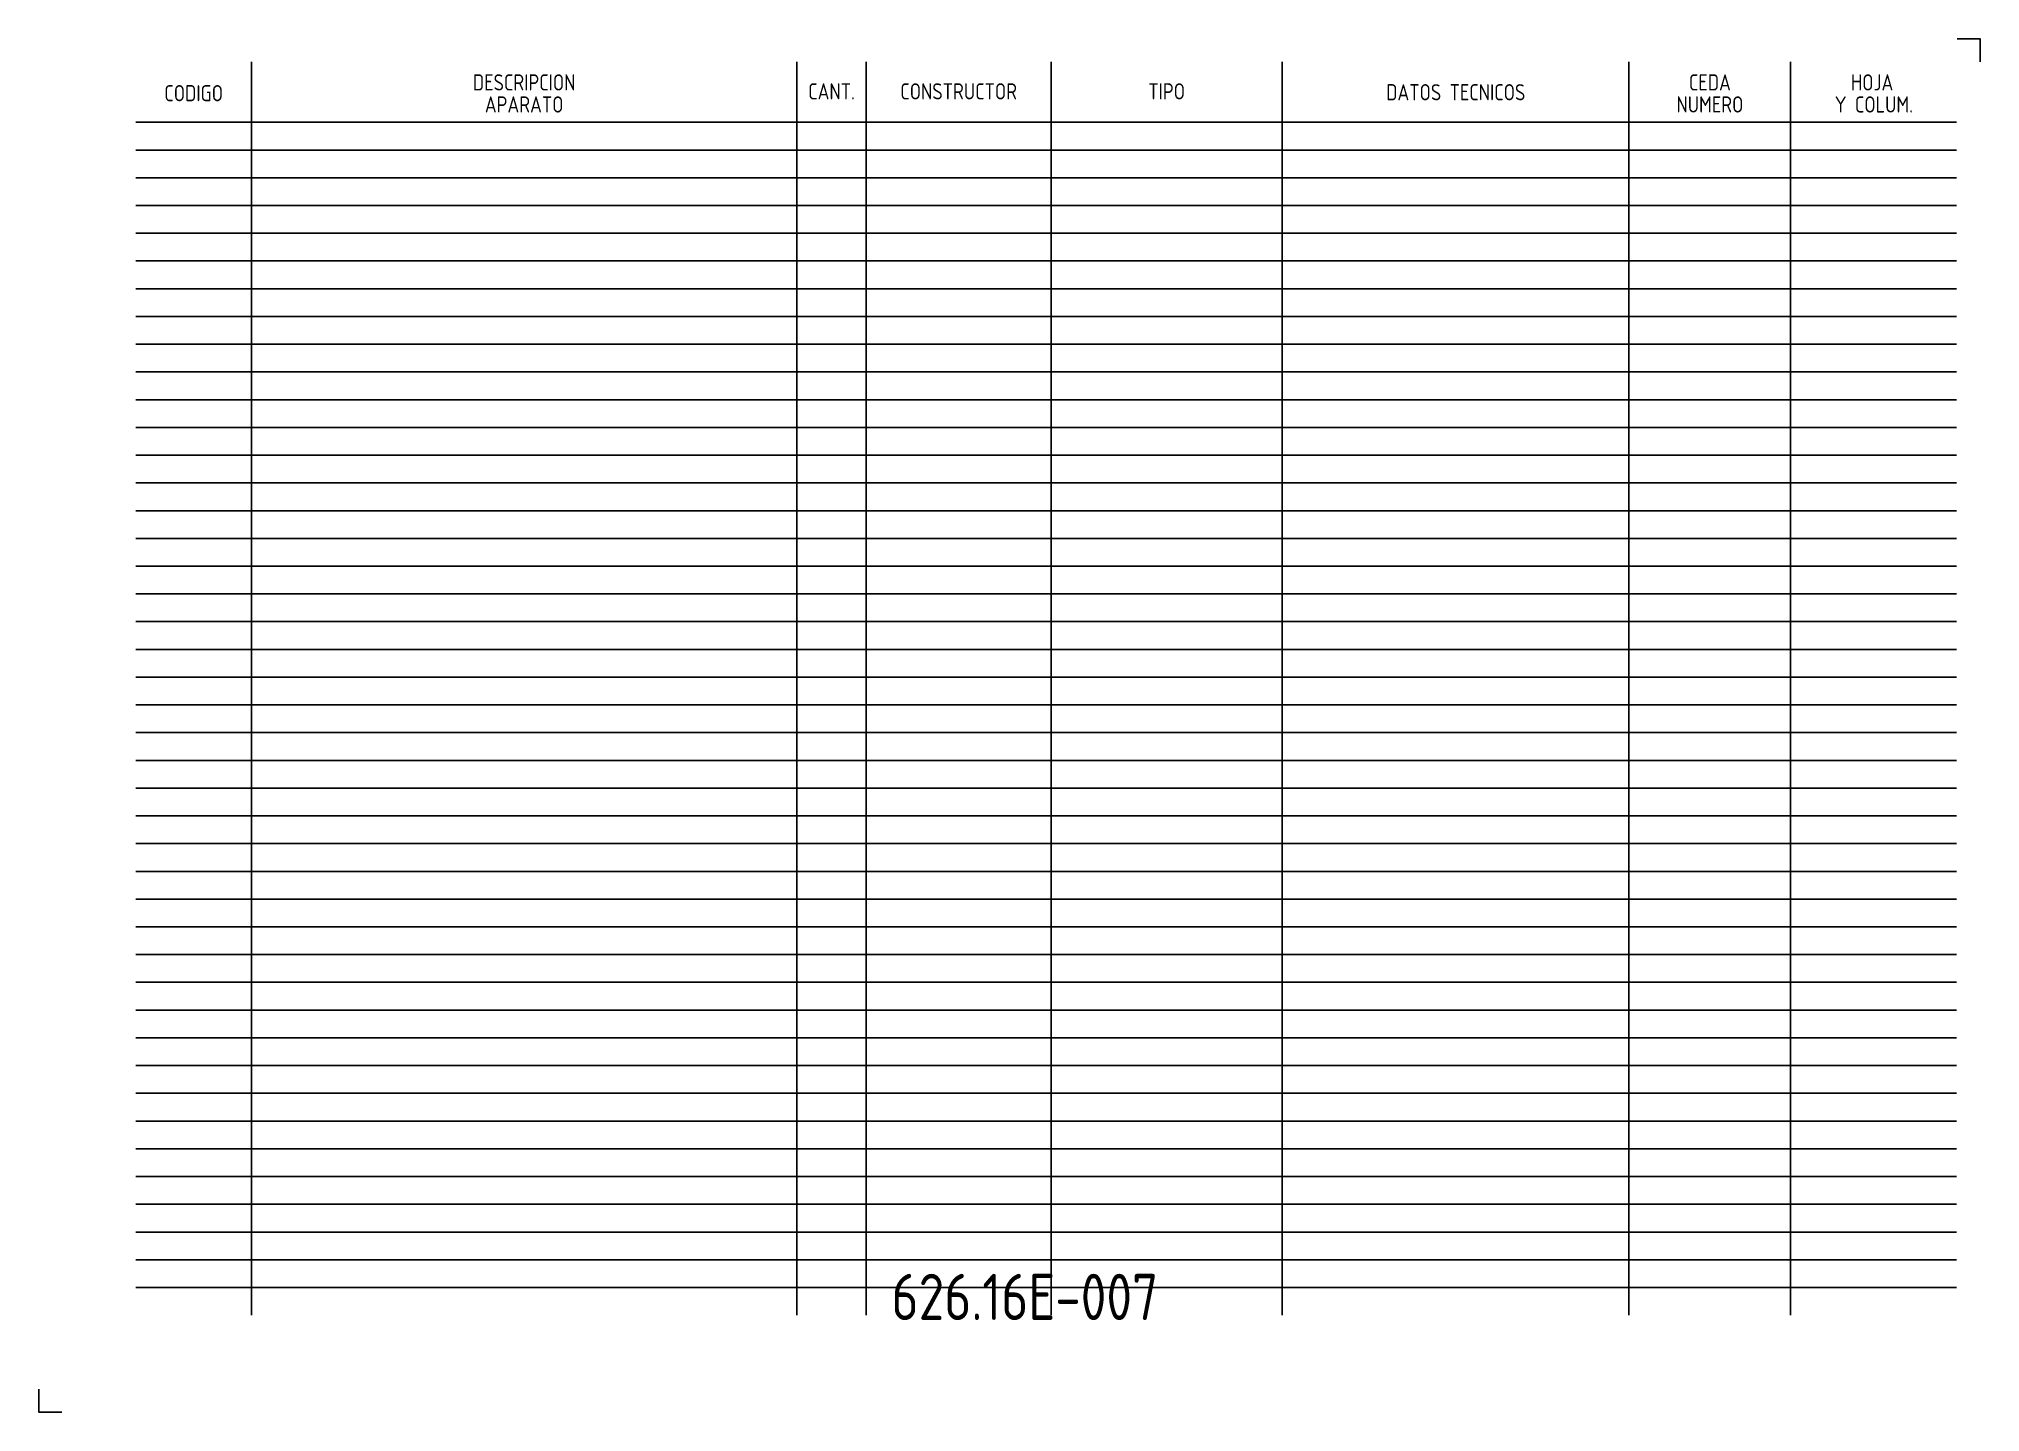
# Model space of a CAD drawing. Extents: x 0 to 420, y 0 to 297.
import ezdxf
from ezdxf.enums import TextEntityAlignment as Align

# ---------------------------------------------------------------- set-up
doc = ezdxf.new("R2010")
doc.units = 0
doc.header["$MEASUREMENT"] = 0
doc.layers.get('0').update_dxf_attribs({"linetype": 'CONTINUOUS'})
doc.layers.add('CART', color=7, linetype='CONTINUOUS')
doc.layers.add('CART-ES', color=7, linetype='CONTINUOUS')
doc.styles.add('DIN', font='DIN.shx', dxfattribs={"width": 0.85})

msp = doc.modelspace()

# ---------------------------------------------------------------- linework, layer by layer
at = {"color": 7}
for points in [[(420, 292), (420, 297), (415, 297)], [(5, 0), (0, 0), (0, 5)]]:
    msp.add_lwpolyline(points, dxfattribs=at)
at = {"layer": 'CART', "color": 3}
for p, q in [((46, 292), (46, 20.96)), ((164, 292), (164, 20.96)), ((179, 292), (179, 20.96)), ((219, 292), (219, 20.96)), ((269, 292), (269, 20.96)), ((344, 292), (344, 20.96)), ((379, 292), (379, 20.96)), ((21, 278.96), (414.85, 278.96))]:
    msp.add_line(p, q, dxfattribs=at)
at = {"layer": 'CART', "color": 1}
for p, q in [((21, 272.96), (414.85, 272.96)), ((21, 266.96), (414.85, 266.96)), ((21, 260.96), (414.85, 260.96)), ((21, 254.96), (414.85, 254.96)), ((21, 248.96), (414.85, 248.96)), ((21, 242.96), (414.85, 242.96)), ((21, 236.96), (414.85, 236.96)), ((21, 230.96), (414.85, 230.96)), ((21, 224.96), (414.85, 224.96)), ((21, 212.96), (414.85, 212.96)), ((21, 206.96), (414.85, 206.96)), ((21, 200.96), (414.85, 200.96)), ((21, 194.96), (414.85, 194.96)), ((21, 188.96), (414.85, 188.96)), ((21, 182.96), (414.85, 182.96)), ((21, 176.96), (414.85, 176.96)), ((21, 170.96), (414.85, 170.96)), ((21, 164.96), (414.85, 164.96)), ((21, 152.96), (414.85, 152.96)), ((21, 146.96), (414.85, 146.96)), ((21, 140.96), (414.85, 140.96)), ((21, 134.96), (414.85, 134.96)), ((21, 128.96), (414.85, 128.96)), ((21, 122.96), (414.85, 122.96)), ((21, 116.96), (414.85, 116.96)), ((21, 110.96), (414.85, 110.96)), ((21, 104.96), (414.85, 104.96)), ((21, 92.96), (414.85, 92.96)), ((21, 86.96), (414.85, 86.96)), ((21, 80.96), (414.85, 80.96)), ((21, 74.96), (414.85, 74.96)), ((21, 68.96), (414.85, 68.96)), ((21, 62.96), (414.85, 62.96)), ((21, 56.96), (414.85, 56.96)), ((21, 50.96), (414.85, 50.96)), ((21, 44.96), (414.85, 44.96)), ((21, 32.96), (414.85, 32.96)), ((21, 26.96), (414.85, 26.96))]:
    msp.add_line(p, q, dxfattribs=at)
at = {"layer": 'CART', "color": 7}
for p, q in [((21, 218.96), (414.85, 218.96)), ((21, 158.96), (414.85, 158.96)), ((21, 98.96), (414.85, 98.96)), ((21, 38.96), (414.85, 38.96))]:
    msp.add_line(p, q, dxfattribs=at)

# ---------------------------------------------------------------- texts
at = {"color": 2, "insert": (184.47, 29.92), "char_height": 10, "width": 111.0411, "attachment_point": 1, "style": 'DIN'}
msp.add_mtext('626.16E-007', dxfattribs=at)
at = {"layer": 'CART-ES', "color": 3, "style": 'DIN', "width": 0.85}
for s, p in [('CODIGO', (33.5, 283.5)), ('DESCRIPCION', (105, 285.83)), ('CANT.', (171.5, 283.89)), ('CONSTRUCTOR', (199, 283.89)), ('TIPO', (244, 283.89)), ('DATOS TECNICOS', (306.54, 283.7)), ('CEDA', (361.53, 285.83)), ('HOJA', (396.62, 285.83)), ('APARATO', (105, 281.06)), ('NUMERO', (361.53, 281.06)), ('Y COLUM.', (397.01, 281.06))]:
    msp.add_text(s, height=3.5, dxfattribs=at).set_placement(p, align=Align.CENTER)

doc.saveas('drawing.dxf')
